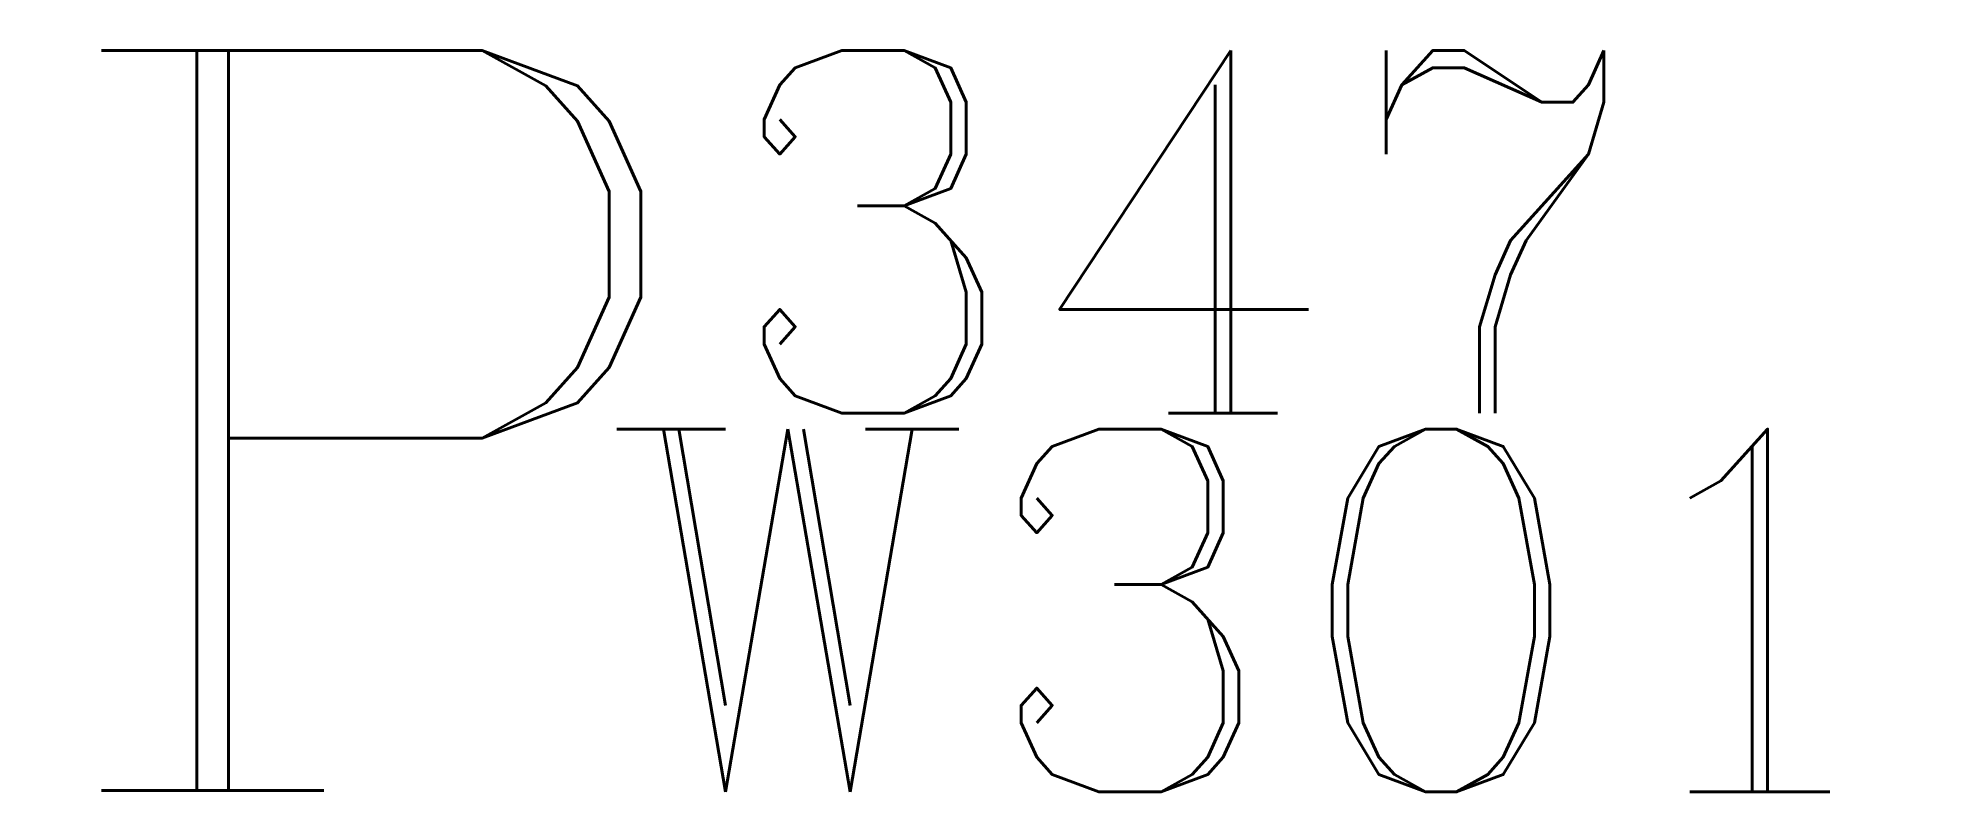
# Model space of a CAD drawing. Header units: inches. Extents: x -15.8 to 36.8, y 3.8 to 24.7.
import ezdxf

# ---------------------------------------------------------------- set-up
doc = ezdxf.new("R2010")
doc.units = ezdxf.units.IN
doc.header["$LTSCALE"] = 48
doc.header["$MEASUREMENT"] = 0
doc.styles.add('FSL12-1', font='complex.shx')

msp = doc.modelspace()

# ---------------------------------------------------------------- wipeouts: each hides what was drawn before it
msp.add_wipeout([(-15.843, 3.776), (36.805, 3.776), (36.805, 24.694), (-15.843, 24.694)])

# ---------------------------------------------------------------- next in the draw order: texts
at = {"linetype": 'Continuous', "insert": (-15.845, 24.352), "char_height": 20.4, "attachment_point": 1, "style": 'FSL12-1'}
msp.add_mtext('P', dxfattribs=at)
at = {"linetype": 'Continuous', "char_height": 10, "width": 1.4210854715202e-14, "attachment_point": 1, "style": 'FSL12-1'}
for s, insert in [('347', (2.875, 24.356)), ('W301', (-0.329, 13.915))]:
    msp.add_mtext(s, dxfattribs=dict(at, insert=insert))

doc.saveas('drawing.dxf')
